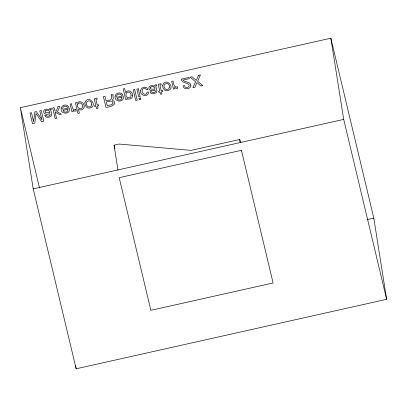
<?xml version="1.0" encoding="UTF-8"?>
<svg xmlns="http://www.w3.org/2000/svg" width="407" height="407" viewBox="0 0 407 407"><rect width="100%" height="100%" fill="white"/><g stroke="black" fill="none" stroke-linecap="round" stroke-linejoin="round"><path stroke-width="0.61" d="M20.35 107.697L330.845 38.212L373.789 218.111L386.65 299.303L76.155 368.788L33.211 188.889L20.35 107.697L39.535 188.065M117.999 170.167L114.041 145.162L119.032 144.047L191.066 150.366L239.713 139.479L240.451 142.562M33.211 188.889L343.706 119.404L330.845 38.212M367.592 219.5L373.789 218.111M343.706 119.404L386.65 299.303M114.041 145.162L114.927 148.865M239.713 139.479L240.191 142.486M75.661 365.664L76.155 368.788M132.616 95.263C133.109 98.25 129.177 100.326 126.928 98.392L127.172 99.42L125.768 99.735L123.184 88.919L124.634 88.594L125.575 92.557C127.569 88.889 132.967 91.483 132.616 95.263M84.865 102.93L85.287 105.54L86.839 107.499A3.643 3.292 -9 0 0 89.179 108.12C99.252 106.746 88.131 93.249 84.865 102.93M162.627 85.531L163.044 88.141L164.601 90.095A3.643 3.292 -9 0 0 166.936 90.715C177.009 89.342 165.888 75.844 162.627 85.531M140.674 90.517C139.25 95.976 148.982 97.721 148.514 91.931L147.11 92.247C146.581 96.815 140.486 93.081 142.409 89.652A1.821 1.643 -9 0 1 143.401 88.645L145.482 88.65L146.535 89.845L147.939 89.53L147.202 88.288A3.027 2.737 -9 0 0 145.604 87.347C143.457 86.839 140.853 88.151 140.674 90.517M61.198 108.201C59.778 114.993 71.708 114.642 69.114 107.926L62.805 109.335C61.716 106.548 65.97 104.874 67.328 107.239L68.747 106.924C67.221 103.693 61.605 104.66 61.198 108.201M115.166 96.123C113.751 102.915 125.682 102.559 123.087 95.849L116.778 97.258C115.69 94.47 119.943 92.796 121.296 95.162L122.721 94.846C121.194 91.616 115.573 92.582 115.166 96.123M50.641 109.473C50.58 111.711 53.414 115.512 50.147 116.753C48.418 117.572 45.35 117.776 44.856 115.385L46.205 115.079C46.774 116.845 49.512 116.3 50.239 114.983L49.71 113.701C41.662 116.758 41.88 106.43 49.181 109.824L49.613 108.593L51.257 108.237L51.491 109.198L50.641 109.473M155.845 85.928C155.784 88.171 158.618 91.967 155.347 93.213C153.622 94.032 150.554 94.231 150.056 91.84L151.409 91.539C151.974 93.3 154.716 92.76 155.443 91.438L154.909 90.161C146.861 93.218 147.085 82.891 154.385 86.279L154.818 85.048L156.461 84.692L156.69 85.653L155.845 85.928M77.584 104.685C76.531 107.58 80.667 110.628 82.377 107.621C84.193 104.345 78.917 100.61 77.584 104.685M131.09 95.452C131.069 100.025 124.679 97.507 126.109 93.712C127.091 90.435 131.609 92.486 131.09 95.452M190.898 85.322C190.929 89.515 183.501 90.232 182.997 85.841L184.468 85.511C184.692 89.052 190.893 87.444 188.863 84.341C186.411 82.407 181.812 83.181 181.12 79.212L189.016 77.447L189.311 78.678L183.028 80.082C184.91 82.799 190.547 81.227 190.898 85.322M111.228 94.851C112.907 99.288 110.465 100.651 106.069 100.814L104.981 96.25L103.383 96.607L105.922 107.25C109.498 107.631 119.439 103.861 112.322 100.117L113.344 98.616L112.887 95.421L113.243 94.653L111.228 94.851M91.717 104.477L90.975 106.313L89.133 106.949A2.02 1.821 -9 0 1 87.617 106.385C82.875 101.638 91.723 97.731 91.717 104.477M169.475 87.073L168.732 88.914L166.89 89.545A2.02 1.821 -9 0 1 165.374 88.985C160.633 84.239 169.485 80.327 169.475 87.073M34.849 111.945L33.598 121.678L31.497 112.698L29.97 113.039L32.509 123.677L34.799 123.163L36.045 113.411L41.56 121.652L43.824 121.144L41.285 110.506L39.769 110.846L41.941 119.811L36.432 111.594L34.849 111.945M113.004 103.047C112.591 105.555 108.883 104.792 107.224 105.652L106.359 102.015C108.17 101.694 112.856 99.593 113.004 103.047M67.908 110.088C67.827 112.678 63.584 112.917 63.095 110.363L67.872 109.295L67.908 110.088M121.881 98.011C121.795 100.6 117.552 100.839 117.063 98.285L121.846 97.217L121.881 98.011M84.127 106.955C83.954 109.564 80.474 110.908 78.465 109.366L79.385 113.227L77.981 113.538L75.432 102.864L76.765 102.564L77.004 103.556C79.131 99.364 85.068 102.92 84.127 106.955M94.587 98.942L94.51 100.234L95.737 105.367L94.572 105.632L94.826 106.695L95.991 106.436L96.51 108.598L97.97 108.272L97.456 106.105L98.83 105.8L98.575 104.736L97.202 105.042L95.991 99.98L96.169 99.369L97.222 99.069L96.978 98.041L95.024 98.474L94.587 98.942M158.618 84.61L158.547 85.902L159.773 91.041L158.608 91.3L158.862 92.364L160.027 92.104L160.541 94.271L162.006 93.941L161.487 91.779L162.861 91.468L162.607 90.405L161.233 90.71L160.027 85.648L160.2 85.038L161.258 84.742L161.009 83.71L159.061 84.142L158.618 84.61M57.936 106.782L56.186 111.289L54.736 110.562L54.039 107.651L52.651 107.962L55.189 118.605L56.578 118.289L55.103 112.113L59.605 114.576L61.452 114.164L57.463 111.996L59.783 106.364L57.936 106.782M198.479 75.326L196.337 80.413L192.023 76.77L190.094 77.203L195.625 81.71L192.898 87.785L194.902 87.337L196.942 82.59L200.905 85.994L202.808 85.567L197.609 81.268L200.463 74.883L198.479 75.326M45.375 110.826L45.131 111.818L45.716 112.627L49.807 112.759C49.969 110.414 46.942 109.356 45.375 110.826M150.58 87.281L150.336 88.278L150.921 89.082L155.011 89.214C155.174 86.869 152.147 85.811 150.58 87.281M75.85 109.636C72.431 110.999 71.861 105.896 71.551 103.734L70.106 104.055L71.958 111.813L73.331 111.508L73.011 110.165L74.873 111.197L76.175 111.014L75.85 109.636M177.396 86.915C173.977 88.273 173.407 83.17 173.097 81.008L171.652 81.329L173.504 89.087L174.878 88.782L174.557 87.439L176.424 88.472L177.722 88.288L177.396 86.915M134.676 89.606L133.231 89.932L135.77 100.57L137.215 100.244L134.676 89.606M138.314 88.792L136.844 89.118L138.69 96.841L140.161 96.51L138.314 88.792M140.501 97.955L139.031 98.28L139.387 99.761L140.858 99.43L140.501 97.955M241.432 150.31L119.19 177.671L150.86 310.327L273.097 282.972L241.432 150.31"/></g></svg>
